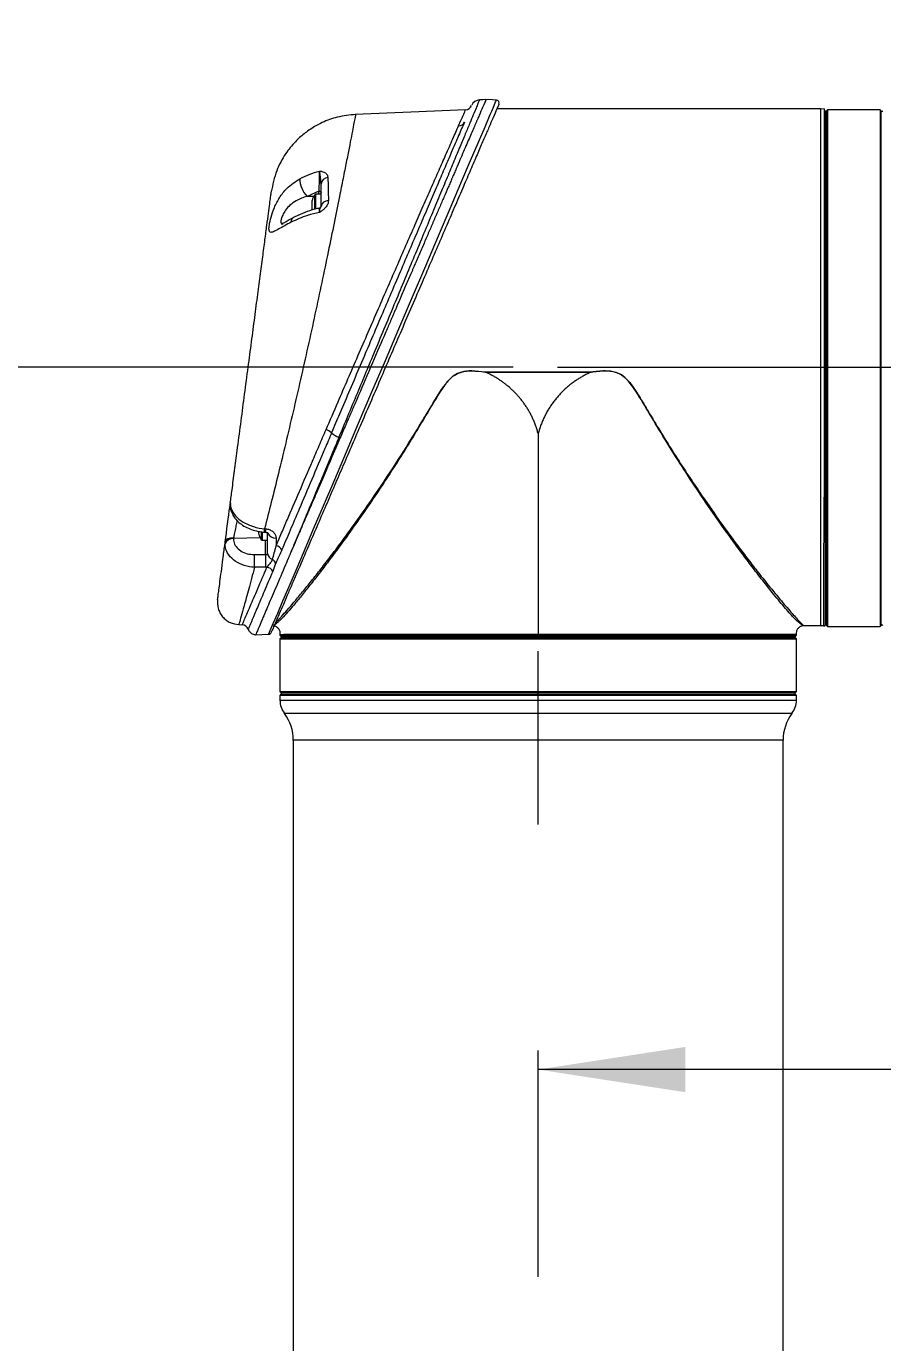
# Model space of a CAD drawing. Header units: millimetres. Extents: x 24 to 205, y 5 to 275.
# Drawn here: x 98.74 to 117.97, y 157.96 to 187.52 of the extents above; entities that cross this region are included whole.
import ezdxf

# ---------------------------------------------------------------- set-up
doc = ezdxf.new("R2010")
doc.units = ezdxf.units.MM
doc.linetypes.add('CENTERX2', pattern=[20.32, 12.7, -2.54, 2.54, -2.54])
doc.styles.add('SLDTEXTSTYLE0', font='TXT', dxfattribs={"width": 0.75})
doc.dimstyles.new('SLDDIMSTYLE1', dxfattribs={"dimtxt": 3.5, "dimasz": 3.302, "dimexe": 0, "dimexo": 0.0625, "dimgap": 0.875, "dimtad": 1, "dimdec": 0, "dimlfac": 10, "dimrnd": 1e-09, "dimzin": 12, "dimdsep": 46, "dimtxsty": 'SLDTEXTSTYLE0', "dimsah": 1, "dimcen": 0.09, "dimadec": 0, "dimazin": 3, "dimtfac": 1, "dimtofl": 0, "dimtmove": 0, "dimatfit": 3, "dimfxl": 1, "dimfrac": 2, "dimtolj": 1, "dimtzin": 12, "dimarcsym": 0})
doc.dimstyles.new('SLDDIMSTYLE3', dxfattribs={"dimtxt": 3.5, "dimasz": 3.302, "dimexe": 0, "dimexo": 0.0625, "dimgap": 0.875, "dimtad": 1, "dimdec": 0, "dimlfac": 10, "dimrnd": 1e-09, "dimzin": 12, "dimdsep": 46, "dimtxsty": 'SLDTEXTSTYLE0', "dimsah": 1, "dimcen": 0.09, "dimadec": 0, "dimazin": 3, "dimtfac": 1, "dimtdec": 0, "dimtofl": 0, "dimtmove": 0, "dimatfit": 3, "dimfxl": 1, "dimfrac": 2, "dimtolj": 1, "dimtzin": 12, "dimarcsym": 0})

# ---------------------------------------------------------------- blocks, each defined once
blk = doc.blocks.new('_D_3')
at = {"color": 7, "linetype": 'Continuous', "lineweight": 0}
for p, q in [((96.663, 248.981), (63.763, 248.981)), ((64.763, 248.981), (64.763, 118.603)), ((109.707, 118.603), (63.763, 118.603))]:
    blk.add_line(p, q, dxfattribs=at)
for points in [[(64.763, 248.981), (64.255, 245.679), (65.271, 245.679)], [(64.763, 118.603), (65.271, 121.905), (64.255, 121.905)]]:
    blk.add_solid(points, dxfattribs=at)
at = {"color": 7, "linetype": 'Continuous', "lineweight": 0, "insert": (60.251, 175.461), "char_height": 3.5, "attachment_point": 1, "rotation": 90, "style": 'SLDTEXTSTYLE0'}
blk.add_mtext('1304', dxfattribs=at)
blk = doc.blocks.new('_D_5')
at = {"color": 7, "linetype": 'Continuous', "lineweight": 0}
for p, q in [((109.709, 236.996), (84.939, 236.996)), ((85.939, 236.996), (85.939, 179.863)), ((109.669, 179.863), (84.939, 179.863))]:
    blk.add_line(p, q, dxfattribs=at)
for points in [[(85.939, 236.996), (85.431, 233.694), (86.447, 233.694)], [(85.939, 179.863), (86.447, 183.165), (85.431, 183.165)]]:
    blk.add_solid(points, dxfattribs=at)
at = {"color": 7, "linetype": 'Continuous', "lineweight": 0, "insert": (81.427, 207.192), "char_height": 3.5, "attachment_point": 1, "rotation": 90, "style": 'SLDTEXTSTYLE0'}
blk.add_mtext('571', dxfattribs=at)
blk = doc.blocks.new('_D_6')
at = {"color": 7, "linetype": 'Continuous', "lineweight": 0}
for p, q in [((109.669, 179.863), (84.939, 179.863)), ((85.939, 179.863), (85.939, 118.603)), ((109.707, 118.603), (84.939, 118.603))]:
    blk.add_line(p, q, dxfattribs=at)
for points in [[(85.939, 179.863), (85.431, 176.561), (86.447, 176.561)], [(85.939, 118.603), (86.447, 121.905), (85.431, 121.905)]]:
    blk.add_solid(points, dxfattribs=at)
at = {"color": 7, "linetype": 'Continuous', "lineweight": 0, "insert": (81.427, 145.195), "char_height": 3.5, "attachment_point": 1, "rotation": 90, "style": 'SLDTEXTSTYLE0'}
blk.add_mtext('613', dxfattribs=at)
blk = doc.blocks.new('_D_8')
at = {"color": 7, "linetype": 'Continuous', "lineweight": 0}
for p, q in [((123.953, 186.971), (123.953, 163.092)), ((123.953, 164.092), (110.233, 164.092)), ((123.953, 164.092), (137.081, 164.092))]:
    blk.add_line(p, q, dxfattribs=at)
for points in [[(110.233, 164.092), (113.535, 163.584), (113.535, 164.6)], [(123.953, 164.092), (120.651, 164.6), (120.651, 163.584)]]:
    blk.add_solid(points, dxfattribs=at)
at = {"color": 7, "linetype": 'Continuous', "lineweight": 0, "insert": (129.322, 168.604), "char_height": 3.5, "attachment_point": 1, "style": 'SLDTEXTSTYLE0'}
blk.add_mtext('137', dxfattribs=at)

msp = doc.modelspace()

# ---------------------------------------------------------------- linework, layer by layer
at = {"color": 7, "linetype": 'Continuous', "lineweight": 15}
for p, q in [((116.573, 185.6629), (109.3037, 185.6629)), ((116.653, 185.6629), (116.573, 185.6622)), ((116.573, 185.6629), (116.573, 174.0629)), ((116.653, 185.6629), (116.653, 176.992)), ((117.9146, 185.6413), (116.7314, 185.6413)), ((116.6818, 185.6136), (116.6753, 185.6213)), ((116.6753, 185.6213), (116.6753, 174.0613)), ((116.7171, 185.627), (116.7171, 174.0556)), ((116.7171, 174.0561), (116.7171, 185.6265)), ((117.9289, 174.0556), (117.9289, 185.627)), ((117.9289, 185.6265), (117.9289, 174.0561)), ((117.9707, 185.6213), (117.9643, 185.6136)), ((105.3086, 183.8151), (105.0413, 183.701)), ((105.156, 183.5754), (105.156, 183.6091)), ((105.156, 183.4434), (105.156, 183.5754)), ((105.356, 183.7491), (105.2369, 183.7491)), ((105.156, 183.3911), (105.156, 183.4434)), ((111.4216, 179.7542), (109.0445, 179.7542)), ((109.0446, 179.7561), (111.4214, 179.7561)), ((103.956, 176.1246), (103.956, 176.1773)), ((104.0882, 176.2367), (104.1104, 176.2351)), ((103.3916, 176.0357), (103.3891, 176.0141)), ((103.956, 176.1166), (103.956, 176.1246)), ((104.0369, 175.9766), (104.156, 175.9766)), ((104.0829, 176.1605), (104.1052, 176.1589)), ((104.156, 175.6825), (104.156, 176.1589)), ((104.3473, 176.0286), (104.3473, 175.8556)), ((104.1104, 175.3729), (103.8632, 175.3726)), ((104.1406, 175.3742), (104.1104, 175.3729)), ((103.5069, 174.083), (103.5876, 174.0795)), ((104.433, 173.8679), (104.433, 173.8429)), ((104.433, 173.8429), (116.033, 173.8429)), ((104.453, 173.8205), (104.4607, 173.8141)), ((104.453, 173.8205), (110.233, 173.8205)), ((110.233, 173.8205), (116.013, 173.8205)), ((116.0054, 173.8141), (116.013, 173.8205)), ((116.033, 173.8429), (116.033, 173.8679)), ((116.1956, 174.0629), (116.573, 174.0629)), ((116.573, 174.0636), (116.6398, 174.063)), ((116.6753, 174.0613), (116.6818, 174.069)), ((116.7314, 174.0413), (117.9146, 174.0413)), ((117.9643, 174.069), (117.9707, 174.0613)), ((104.433, 173.7645), (104.433, 172.5812)), ((116.0187, 173.7788), (104.4473, 173.7788)), ((104.4478, 173.7788), (116.0182, 173.7788)), ((116.033, 172.5812), (116.033, 173.7645)), ((104.433, 172.5029), (104.433, 172.3886)), ((104.433, 172.5029), (116.033, 172.5029)), ((104.4473, 172.5669), (116.0187, 172.5669)), ((116.0182, 172.5669), (104.4478, 172.5669)), ((104.4607, 172.5316), (104.453, 172.5252)), ((104.453, 172.5252), (110.233, 172.5252)), ((110.233, 172.5252), (116.013, 172.5252)), ((116.013, 172.5252), (116.0054, 172.5316)), ((116.033, 172.3886), (116.033, 172.5029)), ((104.733, 171.4886), (104.733, 130.957)), ((115.733, 130.957), (115.733, 171.4886))]:
    msp.add_line(p, q, dxfattribs=at)
at = {"color": 8, "linetype": 'Continuous', "lineweight": 15}
for p, q in [((116.7314, 185.6413), (116.7314, 174.0413)), ((117.9146, 185.6413), (117.9146, 174.0413)), ((116.6818, 185.6136), (116.6818, 174.069)), ((105.1904, 183.6959), (105.0413, 183.701)), ((105.2132, 183.7315), (105.2132, 183.7361)), ((105.2132, 183.4081), (105.2132, 183.7315)), ((105.2369, 183.7443), (105.2369, 183.7491)), ((105.2369, 183.4153), (105.2369, 183.7443)), ((105.3086, 183.7491), (105.3086, 183.8151)), ((103.9882, 176.0343), (103.3891, 176.0141)), ((104.0132, 176.1685), (104.0132, 175.9897)), ((104.0369, 176.1647), (104.0369, 175.9766)), ((104.1086, 175.655), (104.1086, 175.9766)), ((104.4607, 173.8141), (110.233, 173.8141)), ((110.233, 173.8141), (116.0054, 173.8141)), ((116.181, 174.0619), (116.176, 174.0637)), ((104.433, 173.7645), (110.233, 173.7645)), ((110.233, 173.7788), (104.4475, 173.7788)), ((110.233, 173.7788), (116.0185, 173.7788)), ((110.233, 173.7645), (116.033, 173.7645)), ((104.433, 172.5812), (110.233, 172.5812)), ((104.433, 172.3886), (110.233, 172.3886)), ((110.233, 172.5669), (104.4475, 172.5669)), ((104.4607, 172.5316), (110.233, 172.5316)), ((110.233, 172.5812), (116.033, 172.5812)), ((110.233, 172.5669), (116.0185, 172.5669)), ((110.233, 172.5316), (116.0054, 172.5316)), ((110.233, 172.3886), (116.033, 172.3886)), ((110.233, 172.0886), (104.533, 172.0886)), ((115.933, 172.0886), (110.233, 172.0886)), ((115.733, 171.4886), (104.733, 171.4886))]:
    msp.add_line(p, q, dxfattribs=at)
at = {"color": 7, "linetype": 'CENTERX2', "lineweight": 0, "ltscale": 2}
for p, q in [((110.6688, 179.8629), (118.573, 179.8629)), ((110.233, 128.957), (110.233, 173.4886))]:
    msp.add_line(p, q, dxfattribs=at)
at = {"color": 8, "linetype": 'Continuous', "lineweight": 15, "flags": 128}
for points in [[(104.1848, 173.8799), (104.1819, 173.8731), (104.2147, 173.95), (104.2823, 174.1086), (104.3828, 174.3441), (104.4981, 174.6143), (104.6361, 174.938), (104.7942, 175.3086), (104.982, 175.7489), (105.1882, 176.2326), (105.4093, 176.7509), (105.6622, 177.344), (105.9275, 177.9661), (106.2006, 178.6067), (106.4995, 179.3076), (106.802, 180.0171), (107.1029, 180.7228), (107.4094, 181.4417), (107.7082, 182.1426), (107.9932, 182.8112), (108.2555, 183.4264), (108.4981, 183.9957), (108.7152, 184.505), (108.8908, 184.9169), (109.0387, 185.264), (109.1549, 185.5366), (109.1886, 185.6157), (109.2426, 185.7423), (109.2775, 185.8243), (109.2938, 185.8626), (109.2938, 185.8626), (109.2938, 185.8626)], [(103.3381, 176.6342), (103.3337, 176.6567), (103.3351, 176.6882)]]:
    msp.add_lwpolyline(points, dxfattribs=at)
at = {"color": 7, "linetype": 'Continuous', "lineweight": 15, "flags": 128}
for points in [[(108.6105, 185.6472), (107.3693, 185.593), (106.119, 185.5384)], [(109.0591, 185.8729), (108.9863, 185.8697), (108.9134, 185.8665)], [(109.2938, 185.8626), (109.2104, 185.8663), (109.0591, 185.8729)], [(105.3086, 183.8151), (105.318, 183.8142), (105.3269, 183.8122), (105.3351, 183.8091), (105.3423, 183.8051), (105.3481, 183.8003), (105.3524, 183.7949), (105.3551, 183.7891), (105.356, 183.783)], [(103.2038, 175.9448), (103.2158, 176.0364), (103.229, 176.1362), (103.2427, 176.2408), (103.2567, 176.3468), (103.2703, 176.4504), (103.2832, 176.5482), (103.2949, 176.6368), (103.3049, 176.7133), (103.313, 176.7749), (103.3189, 176.8197), (103.3191, 176.8209)], [(103.878, 173.8529), (104.0294, 173.8595), (104.1807, 173.8661)]]:
    msp.add_lwpolyline(points, dxfattribs=at)
at = {"color": 7, "linetype": 'Continuous', "lineweight": 15}
for centre, radius, start, end in [((108.5981, 185.7968), 0.15, 271.73665, 336.68229), ((108.9231, 185.6667), 0.2, 92.47991, 156.69692), ((109.291, 185.7977), 0.065, 336.68227, 87.55126), ((116.7314, 185.627), 0.0143, 90, 180), ((117.9146, 185.627), 0.0143, 0, 90), ((108.4491, 185.4234), 0.139, 268.09689, 335.5652), ((116.658, 185.6113), 0.02, 30, 104.47751), ((116.6971, 185.6265), 0.02, 220, 0), ((117.9489, 185.6265), 0.02, 180, 320), ((105.4404, 184.0955), 0.5612, 179.79629, 224.6712), ((105.5248, 183.9577), 0.1697, 95.33547, 174.11977), ((105.636, 183.4691), 0.5, 147.73077, 163.7398), ((105.2369, 183.7211), 0.028, 90, 147.73077), ((105.518, 183.4408), 0.1647, 88.881, 169.53718), ((105.306, 183.4859), 0.05, 282.31586, 324.49836), ((105.3357, 178.0938), 0.3935, 49.27803, 70.15825), ((105.926, 178.7558), 0.4936, 227.48262, 249.93431), ((103.6984, 176.7656), 0.3833, 171.59265, 200.20844), ((103.3682, 175.8359), 0.1794, 83.31953, 159.27847), ((104.436, 176.2566), 0.5, 196.2602, 212.26923), ((104.0369, 176.0046), 0.028, 212.26923, 270), ((106.5013, 175.5287), 2.396, 176.97914, 183.72904), ((104.3053, 175.6953), 0.1498, 184.8912, 253.68265), ((104.3062, 175.6668), 0.1933, 29.07029, 77.7196), ((104.109, 175.1973), 0.1797, 26.44605, 79.86152), ((104.1758, 175.4139), 0.163, 14.98441, 57.58559), ((103.5793, 173.9297), 0.15, 21.24795, 86.81046), ((104.176, 173.9309), 0.065, 279.64804, 336.68234), ((104.463, 173.8379), 0.02, 165.52249, 240), ((104.4478, 173.7988), 0.02, 270, 50), ((116.0182, 173.7988), 0.02, 130, 270), ((116.003, 173.8379), 0.02, 300, 14.47751), ((116.658, 174.0713), 0.02, 180, 330), ((116.6971, 174.0561), 0.02, 0, 140), ((116.7314, 174.0556), 0.0143, 180, 270), ((117.9146, 174.0556), 0.0143, 270, 0), ((117.9489, 174.0561), 0.02, 40, 180), ((104.4473, 173.7645), 0.0143, 90, 180), ((116.0187, 173.7645), 0.0143, 0, 90), ((104.4473, 172.5812), 0.0143, 180, 270), ((104.933, 172.3886), 0.5, 180, 216.8699), ((104.463, 172.5079), 0.02, 120, 194.47751), ((104.4478, 172.5469), 0.02, 310, 90), ((115.533, 172.3886), 0.5, 323.1301, 0), ((116.0182, 172.5469), 0.02, 90, 230), ((116.003, 172.5079), 0.02, 345.52249, 60), ((116.0187, 172.5812), 0.0143, 270, 0), ((103.733, 171.4886), 1, 0, 36.8699), ((116.733, 171.4886), 1, 143.1301, 180)]:
    msp.add_arc(centre, radius, start, end, dxfattribs=at)
at = {"color": 8, "linetype": 'Continuous', "lineweight": 15}
for centre, radius, start, end in [((104.7876, 183.1342), 0.1039, 125.10333, 187.41209), ((115.6279, 175.4242), 11.546, 175.97278, 176.35161), ((104.3277, 176.2122), 0.1846, 203.61526, 276.08529)]:
    msp.add_arc(centre, radius, start, end, dxfattribs=at)
at = {"color": 7, "linetype": 'Continuous', "lineweight": 15}
for points, knots in [([(109.3507, 185.7719), (109.3507, 185.7719), (109.3507, 185.772), (109.342, 185.7518), (109.3006, 185.6558), (109.2495, 185.5371), (109.1899, 185.3988), (109.1321, 185.2648), (109.0309, 185.03), (108.9112, 184.7524), (108.7731, 184.4319), (108.617, 184.0698), (108.4433, 183.6668), (108.2542, 183.2281), (108.0529, 182.761), (107.8423, 182.2724), (107.6231, 181.7639), (107.395, 181.2348), (107.1654, 180.7021), (106.9375, 180.1734), (106.712, 179.6501), (106.4844, 179.1221), (106.2642, 178.6113), (106.0538, 178.1231), (105.8532, 177.6577), (105.6562, 177.2007), (105.4566, 176.7376), (105.2577, 176.2763), (105.0497, 175.7937), (104.8742, 175.3864), (104.7293, 175.0504), (104.6201, 174.797), (104.5223, 174.5701), (104.4343, 174.366), (104.359, 174.1913), (104.2983, 174.0505), (104.2582, 173.9573), (104.2349, 173.9034), (104.2399, 173.9149), (104.2416, 173.9189)], [0, 0, 0, 0, 0.00012748, 0.03052488, 0.06128641, 0.09875284, 0.10117907, 0.128212, 0.15572365, 0.183474, 0.21170919, 0.24082573, 0.2701901, 0.30031331, 0.33068714, 0.36051911, 0.3905759, 0.42132525, 0.45230728, 0.48122252, 0.51032607, 0.5400199, 0.56991835, 0.59693338, 0.6241066, 0.65178654, 0.67964587, 0.71103853, 0.74271563, 0.78121688, 0.804926, 0.82885415, 0.85278136, 0.87694432, 0.90362871, 0.93031212, 0.95747767, 0.98515347, 1, 1, 1, 1]), ([(109.0591, 185.8729), (109.0591, 185.8729), (109.0426, 185.8351), (108.9933, 185.7208), (108.9728, 185.673), (108.9358, 185.5871), (108.9225, 185.5561), (108.9009, 185.506), (108.8935, 185.4887), (108.8819, 185.4619), (108.878, 185.4528), (108.87, 185.4343), (108.8659, 185.4246), (108.8579, 185.4061), (108.8541, 185.3972), (108.8461, 185.3787), (108.842, 185.3693), (108.8296, 185.3406), (108.8211, 185.3209), (108.7949, 185.2602), (108.7764, 185.2174), (108.7181, 185.0822), (108.6752, 184.9829), (108.5816, 184.7658), (108.5309, 184.6479), (108.4489, 184.4574), (108.4205, 184.3916), (108.3766, 184.2895), (108.3617, 184.2549), (108.3389, 184.2022), (108.3313, 184.1845), (108.3198, 184.1577), (108.3159, 184.1487), (108.3081, 184.1307), (108.3041, 184.1213), (108.2966, 184.1039), (108.2931, 184.0958), (108.2859, 184.079), (108.2822, 184.0706), (108.2712, 184.0451), (108.2639, 184.028), (108.2415, 183.9762), (108.2264, 183.9411), (108.1803, 183.8342), (108.1486, 183.7606), (108.0832, 183.6088), (108.0495, 183.5306), (107.9974, 183.4099), (107.9798, 183.3691), (107.9531, 183.307), (107.9441, 183.2862), (107.9306, 183.2547), (107.926, 183.2442), (107.9169, 183.2231), (107.9121, 183.2119), (107.9034, 183.1917), (107.8995, 183.1826), (107.8911, 183.1633), (107.887, 183.1536), (107.8744, 183.1243), (107.8659, 183.1047), (107.8403, 183.0453), (107.8229, 183.0051), (107.7701, 182.8826), (107.7339, 182.7985), (107.6592, 182.6253), (107.6209, 182.5362), (107.5617, 182.399), (107.5417, 182.3526), (107.5113, 182.2821), (107.5011, 182.2584), (107.4857, 182.2227), (107.4806, 182.2108), (107.4729, 182.1928), (107.4703, 182.1868), (107.4651, 182.1748), (107.4623, 182.1683), (107.4575, 182.1572), (107.4555, 182.1526), (107.4511, 182.1425), (107.4489, 182.1374), (107.4423, 182.122), (107.4379, 182.1117), (107.4245, 182.0807), (107.4155, 182.0599), (107.3883, 181.9967), (107.3698, 181.9538), (107.3132, 181.8226), (107.2741, 181.7319), (107.1931, 181.544), (107.1512, 181.4468), (107.0863, 181.2961), (107.0643, 181.2451), (107.0308, 181.1673), (107.0196, 181.1412), (107.0026, 181.1017), (106.9969, 181.0885), (106.9883, 181.0686), (106.9854, 181.062), (106.9811, 181.052), (106.9797, 181.0487), (106.9768, 181.042), (106.9751, 181.038), (106.9728, 181.0327), (106.9722, 181.0313), (106.9705, 181.0273), (106.9696, 181.0252), (106.9669, 181.0191), (106.9652, 181.015), (106.9598, 181.0025), (106.9561, 180.9941), (106.9451, 180.9684), (106.9375, 180.9508), (106.914, 180.8963), (106.8974, 180.8579), (106.845, 180.7365), (106.8065, 180.6472), (106.6801, 180.3541), (106.5815, 180.1249), (106.3556, 179.6008), (106.257, 179.3716), (106.1307, 179.0786), (106.0921, 178.9893), (106.0397, 178.8678), (106.0232, 178.8294), (105.9997, 178.775), (105.992, 178.7573), (105.981, 178.7316), (105.9773, 178.7232), (105.972, 178.7107), (105.9702, 178.7066), (105.9675, 178.7005), (105.9667, 178.6985), (105.9649, 178.6944), (105.9643, 178.693), (105.962, 178.6877), (105.9603, 178.6837), (105.9574, 178.677), (105.956, 178.6737), (105.9517, 178.6637), (105.9488, 178.6571), (105.9403, 178.6372), (105.9346, 178.624), (105.9175, 178.5845), (105.9063, 178.5584), (105.8728, 178.4806), (105.8508, 178.4296), (105.7859, 178.279), (105.744, 178.1818), (105.663, 177.9939), (105.6239, 177.9032), (105.5673, 177.7719), (105.5488, 177.729), (105.5216, 177.6658), (105.5126, 177.645), (105.4992, 177.614), (105.4948, 177.6037), (105.4882, 177.5884), (105.486, 177.5833), (105.4816, 177.5731), (105.4796, 177.5685), (105.4748, 177.5574), (105.472, 177.5509), (105.4668, 177.5389), (105.4643, 177.5329), (105.4565, 177.5149), (105.4514, 177.503), (105.436, 177.4673), (105.4258, 177.4436), (105.3954, 177.3731), (105.3754, 177.3268), (105.3163, 177.1895), (105.2779, 177.1004), (105.2032, 176.9273), (105.167, 176.8431), (105.1142, 176.7207), (105.0968, 176.6804), (105.0712, 176.621), (105.0628, 176.6014), (105.0502, 176.5722), (105.046, 176.5625), (105.0376, 176.5431), (105.0337, 176.534), (105.025, 176.5138), (105.0202, 176.5027), (105.0111, 176.4815), (105.0066, 176.471), (104.993, 176.4396), (104.984, 176.4187), (104.9573, 176.3567), (104.9397, 176.3159), (104.8877, 176.1951), (104.854, 176.117), (104.7885, 175.9652), (104.7568, 175.8916), (104.7107, 175.7846), (104.6956, 175.7495), (104.6775, 175.7076), (104.6743, 175.7002), (104.6712, 175.6929)], [0.5, 0.5, 0.5, 0.5, 0.53125, 0.53125, 0.546875, 0.546875, 0.5546875, 0.5546875, 0.55859375, 0.55859375, 0.56054688, 0.56054688, 0.5625, 0.5625, 0.56445312, 0.56445312, 0.56640625, 0.56640625, 0.5703125, 0.5703125, 0.578125, 0.578125, 0.59375, 0.59375, 0.609375, 0.609375, 0.6171875, 0.6171875, 0.62109375, 0.62109375, 0.62304688, 0.62304688, 0.62402344, 0.62402344, 0.625, 0.625, 0.62597656, 0.62597656, 0.62695312, 0.62695312, 0.62890625, 0.62890625, 0.6328125, 0.6328125, 0.640625, 0.640625, 0.6484375, 0.6484375, 0.65234375, 0.65234375, 0.65429688, 0.65429688, 0.65527344, 0.65527344, 0.65625, 0.65625, 0.65722656, 0.65722656, 0.65820312, 0.65820312, 0.66015625, 0.66015625, 0.6640625, 0.6640625, 0.671875, 0.671875, 0.6796875, 0.6796875, 0.68359375, 0.68359375, 0.68554688, 0.68554688, 0.68652344, 0.68652344, 0.68701172, 0.68701172, 0.6875, 0.6875, 0.68798828, 0.68798828, 0.68847656, 0.68847656, 0.68945312, 0.68945312, 0.69140625, 0.69140625, 0.6953125, 0.6953125, 0.703125, 0.703125, 0.7109375, 0.7109375, 0.71484375, 0.71484375, 0.71679688, 0.71679688, 0.71777344, 0.71777344, 0.71826172, 0.71826172, 0.71850586, 0.71850586, 0.71875, 0.71875, 0.71899414, 0.71899414, 0.71923828, 0.71923828, 0.71972656, 0.71972656, 0.72070312, 0.72070312, 0.72265625, 0.72265625, 0.7265625, 0.7265625, 0.734375, 0.734375, 0.75, 0.75, 0.765625, 0.765625, 0.7734375, 0.7734375, 0.77734375, 0.77734375, 0.77929688, 0.77929688, 0.78027344, 0.78027344, 0.78076172, 0.78076172, 0.78100586, 0.78100586, 0.78125, 0.78125, 0.78149414, 0.78149414, 0.78173828, 0.78173828, 0.78222656, 0.78222656, 0.78320312, 0.78320312, 0.78515625, 0.78515625, 0.7890625, 0.7890625, 0.796875, 0.796875, 0.8046875, 0.8046875, 0.80859375, 0.80859375, 0.81054688, 0.81054688, 0.81152344, 0.81152344, 0.81201172, 0.81201172, 0.8125, 0.8125, 0.81298828, 0.81298828, 0.81347656, 0.81347656, 0.81445312, 0.81445312, 0.81640625, 0.81640625, 0.8203125, 0.8203125, 0.828125, 0.828125, 0.8359375, 0.8359375, 0.83984375, 0.83984375, 0.84179688, 0.84179688, 0.84277344, 0.84277344, 0.84375, 0.84375, 0.84472656, 0.84472656, 0.84570312, 0.84570312, 0.84765625, 0.84765625, 0.8515625, 0.8515625, 0.859375, 0.859375, 0.8671875, 0.8671875, 0.87109375, 0.87109375, 0.87192975, 0.87192975, 0.87192975, 0.87192975]), ([(108.9144, 185.8665), (108.9144, 185.8665), (108.9145, 185.8668), (108.9143, 185.8663), (108.9141, 185.8658)], [0, 0, 0, 0, 0.0556106, 1, 1, 1, 1]), ([(106.1338, 185.5391), (105.9941, 185.5246), (105.736, 185.4977), (105.4303, 185.3846), (105.2215, 185.2763), (105.0862, 185.1899), (104.939, 185.0803), (104.7545, 184.9127), (104.5362, 184.6406), (104.3324, 184.264), (104.2709, 183.9625), (104.2382, 183.802)], [0, 0, 0, 0, 0.150615, 0.2780796, 0.3475627, 0.403518, 0.4506263, 0.5449117, 0.6707068, 0.8246641, 1, 1, 1, 1]), ([(108.5757, 185.3658), (108.5351, 185.2717), (108.4532, 185.0817), (108.3009, 184.7279), (108.1428, 184.3604), (107.984, 183.9911), (107.8095, 183.5847), (107.621, 183.1453), (107.4225, 182.6824), (107.2131, 182.1933), (107.0634, 181.8435), (106.982, 181.653), (106.976, 181.639)], [0, 0, 0, 0, 0.1334038, 0.2691445, 0.3696026, 0.4700639, 0.5740684, 0.6780831, 0.7814838, 0.8848875, 0.9915457, 1, 1, 1, 1]), ([(105.4693, 178.4639), (105.5582, 178.67), (105.7201, 179.0455), (105.9603, 179.6009), (106.1872, 180.125), (106.4165, 180.6535), (106.6432, 181.1749), (106.8645, 181.6832), (107.0802, 182.1777), (107.2914, 182.661), (107.491, 183.1171), (107.6768, 183.5409), (107.8488, 183.9325), (108.0095, 184.2979), (108.169, 184.6603), (108.3221, 185.0074), (108.4034, 185.1915), (108.4444, 185.2844)], [0, 0, 0, 0, 0.0764549, 0.1393209, 0.2026199, 0.2672821, 0.3324109, 0.3952542, 0.4585424, 0.5232836, 0.5885434, 0.6493796, 0.7106813, 0.7735403, 0.8369713, 0.9178035, 1, 1, 1, 1]), ([(104.8793, 184.0975), (104.9484, 184.1319), (105.088, 184.2013), (105.2446, 184.2461), (105.3236, 184.2687)], [0, 0, 0, 0, 0.49519923, 1, 1, 1, 1]), ([(105.3086, 183.8151), (105.311, 183.8477), (105.3156, 183.9127), (105.3205, 184.0292), (105.3233, 184.1377), (105.3242, 184.2194), (105.3238, 184.2545), (105.3236, 184.2687)], [0, 0, 0, 0, 0.23235803, 0.46278845, 0.67371591, 0.86731558, 1, 1, 1, 1]), ([(105.3236, 184.2687), (105.3239, 184.2687), (105.3329, 184.2679), (105.3503, 184.2658), (105.3827, 184.2594), (105.4321, 184.2432), (105.4846, 184.2057), (105.5071, 184.1592), (105.5087, 184.1317), (105.5091, 184.1267)], [0, 0, 0, 0, 0.0026996, 0.0896369, 0.1758255, 0.3434331, 0.6519813, 0.9370569, 1, 1, 1, 1]), ([(105.356, 183.9751), (105.3547, 184.0011), (105.3519, 184.0597), (105.3411, 184.1387), (105.3336, 184.1994), (105.3281, 184.2398), (105.3252, 184.2593), (105.3237, 184.2685), (105.3236, 184.2687)], [0, 0, 0, 0, 0.22907126, 0.51584401, 0.72579772, 0.8534715, 0.99675959, 1, 1, 1, 1]), ([(104.6845, 183.1208), (104.6352, 183.0941), (104.5353, 183.04), (104.3971, 182.9601), (104.2804, 182.8975), (104.2083, 182.8841), (104.1823, 182.9373), (104.1905, 183.0563), (104.2294, 183.2366), (104.3034, 183.4552), (104.4208, 183.6814), (104.6047, 183.9197), (104.7771, 184.0313), (104.8793, 184.0975)], [0, 0, 0, 0, 0.0732118, 0.1485048, 0.2413432, 0.3301658, 0.4075763, 0.4838898, 0.5649451, 0.6526748, 0.7469341, 0.8500711, 1, 1, 1, 1]), ([(105.5091, 184.1267), (105.511, 184.0416), (105.5147, 183.8778), (105.5191, 183.6939), (105.5212, 183.6055)], [0, 0, 0, 0, 0.5190695, 1, 1, 1, 1]), ([(103.3175, 176.8091), (103.3306, 176.9082), (103.3615, 177.1432), (103.4135, 177.5381), (103.4783, 178.0298), (103.5507, 178.5803), (103.6303, 179.1848), (103.709, 179.7825), (103.7856, 180.3646), (103.8583, 180.9163), (103.9265, 181.4348), (103.9894, 181.9124), (104.0463, 182.3448), (104.0967, 182.7277), (104.1399, 183.0553), (104.1756, 183.327), (104.2035, 183.5388), (104.2235, 183.6905), (104.2359, 183.785), (104.2374, 183.7964), (104.2382, 183.802)], [0, 0, 0, 0, 0.0356431, 0.0844397, 0.1338459, 0.1964549, 0.2587273, 0.32172, 0.3819245, 0.442117, 0.5010896, 0.5585396, 0.6161002, 0.6726207, 0.7280399, 0.7829159, 0.8380586, 0.8920357, 0.9457643, 1, 1, 1, 1]), ([(105.5212, 183.6055), (105.5185, 183.5799), (105.5151, 183.5469), (105.4856, 183.4868), (105.4458, 183.4356), (105.3918, 183.3886), (105.3519, 183.359), (105.3305, 183.3444), (105.3194, 183.3371), (105.3191, 183.3369)], [0, 0, 0, 0, 0.2572918, 0.3316046, 0.6127176, 0.8015, 0.8989837, 0.9974048, 1, 1, 1, 1]), ([(105.3191, 183.3369), (105.2289, 183.3173), (105.0006, 183.2677), (104.8037, 183.1762), (104.6845, 183.1208)], [0, 0, 0, 0, 0.39498179, 1, 1, 1, 1]), ([(105.3171, 183.4352), (105.3006, 183.4321), (105.2061, 183.4144), (105.0423, 183.361), (104.8609, 183.2914), (104.7632, 183.2357), (104.7291, 183.2163)], [0, 0, 0, 0, 0.07690035, 0.44156931, 0.80553667, 1, 1, 1, 1]), ([(105.3474, 183.4564), (105.3487, 183.4587), (105.353, 183.4665), (105.3548, 183.4689), (105.356, 183.4707)], [0, 0, 0, 0, 0.2869773, 1, 1, 1, 1]), ([(104.7266, 183.2186), (104.7266, 183.2186), (104.6856, 183.1973), (104.6195, 183.1579), (104.5368, 183.1116), (104.4861, 183.0841), (104.461, 183.0729), (104.4619, 183.0732), (104.4621, 183.0733)], [0, 0, 0, 0, 0.0005073, 0.3190019, 0.583852, 0.7832758, 0.9400256, 1, 1, 1, 1]), ([(109.0462, 179.753), (108.945, 179.7657), (108.766, 179.7883), (108.5222, 179.7712), (108.3166, 179.6769), (108.211, 179.5609), (108.1284, 179.4536), (108.0012, 179.2717), (107.722, 178.7999), (107.2915, 178.081), (106.8337, 177.3685), (106.4467, 176.7927), (106.1315, 176.339), (105.8217, 175.9078), (105.5466, 175.537), (105.3078, 175.2244), (105.1029, 174.9631), (104.9124, 174.7259), (104.744, 174.5229), (104.6006, 174.3558), (104.5133, 174.2598), (104.4618, 174.2069), (104.4366, 174.182), (104.4099, 174.1569), (104.3831, 174.1331), (104.3579, 174.1123), (104.3362, 174.0957), (104.3222, 174.0856), (104.3117, 174.0783), (104.3043, 174.0732), (104.2975, 174.0689), (104.2943, 174.066), (104.2898, 174.0648), (104.2918, 174.0637), (104.29, 174.0637), (104.29, 174.0637)], [0, 0, 0, 0, 0.0291659, 0.0516392, 0.0688566, 0.0925247, 0.0955523, 0.1076617, 0.156102, 0.253066, 0.3517081, 0.4114444, 0.4715764, 0.5330196, 0.594952, 0.6420702, 0.6894556, 0.7377632, 0.7864325, 0.831359, 0.8766551, 0.886461, 0.8978988, 0.910828, 0.9248645, 0.9394335, 0.9535268, 0.9660759, 0.9703672, 0.9798903, 0.9873777, 0.9932286, 0.9978215, 0.9999994, 1, 1, 1, 1]), ([(109.0445, 179.7542), (109.0445, 179.7543), (109.0445, 179.7544), (109.0445, 179.7544), (109.0445, 179.755), (109.0446, 179.7555), (109.0446, 179.7561)], [0.000000029037, 0.000000029037, 0.000000029037, 0.000000029037, 0.000001900167, 0.000001900167, 0.000001900167, 0.000018438144, 0.000018438144, 0.000018438144, 0.000018438144]), ([(109.0445, 179.7542), (109.0445, 179.7542), (109.0445, 179.7541), (109.0446, 179.7539), (109.0451, 179.7535), (109.0457, 179.7532), (109.0462, 179.753)], [0, 0, 0, 0, 0.0519994, 0.1191554, 0.2916365, 1, 1, 1, 1]), ([(110.233, 178.372), (110.2291, 178.3865), (110.2214, 178.4155), (110.2086, 178.4585), (110.195, 178.5011), (110.1805, 178.543), (110.1652, 178.5845), (110.1491, 178.6253), (110.1323, 178.6656), (110.1147, 178.7054), (110.0963, 178.7445), (110.0772, 178.7831), (110.0574, 178.8211), (110.037, 178.8585), (110.0158, 178.8953), (109.994, 178.9315), (109.9716, 178.9672), (109.9485, 179.0022), (109.9249, 179.0365), (109.9006, 179.0703), (109.8758, 179.1035), (109.8505, 179.136), (109.8246, 179.1679), (109.7982, 179.1991), (109.7713, 179.2297), (109.7439, 179.2597), (109.716, 179.2891), (109.6877, 179.3178), (109.6589, 179.3458), (109.6297, 179.3732), (109.6001, 179.3999), (109.5701, 179.426), (109.5397, 179.4514), (109.5089, 179.4762), (109.4778, 179.5003), (109.4463, 179.5238), (109.4145, 179.5465), (109.3824, 179.5687), (109.35, 179.5901), (109.3172, 179.6109), (109.2842, 179.631), (109.2509, 179.6504), (109.2174, 179.6692), (109.1836, 179.6873), (109.1496, 179.7048), (109.1154, 179.7215), (109.0809, 179.7377), (109.0577, 179.7479), (109.0462, 179.753)], [0, 0, 0, 0, 0.0239618, 0.0477823, 0.0714664, 0.0950185, 0.1184428, 0.1417432, 0.1649237, 0.1879876, 0.2109383, 0.2337791, 0.2565128, 0.2791423, 0.3016702, 0.3240991, 0.3464313, 0.368669, 0.3908144, 0.4128694, 0.434836, 0.4567161, 0.4785113, 0.5002232, 0.5218536, 0.543404, 0.5648757, 0.5862703, 0.6075892, 0.6288337, 0.6500051, 0.6711048, 0.6921341, 0.7130942, 0.7339865, 0.7548122, 0.7755725, 0.7962688, 0.8169024, 0.8374744, 0.8579864, 0.8784395, 0.8988351, 0.9191747, 0.9394595, 0.959691, 0.9798707, 1, 1, 1, 1]), ([(111.4198, 179.753), (111.4065, 179.7471), (111.3799, 179.7353), (111.3403, 179.7166), (111.3011, 179.697), (111.2621, 179.6766), (111.2234, 179.6552), (111.1851, 179.633), (111.1471, 179.6099), (111.1095, 179.5859), (111.0723, 179.561), (111.0355, 179.5353), (110.9992, 179.5086), (110.9633, 179.4811), (110.9278, 179.4527), (110.8929, 179.4235), (110.8584, 179.3933), (110.8245, 179.3623), (110.7912, 179.3305), (110.7584, 179.2978), (110.7262, 179.2642), (110.6947, 179.2298), (110.6638, 179.1945), (110.6336, 179.1584), (110.604, 179.1214), (110.5752, 179.0837), (110.5471, 179.0451), (110.5198, 179.0056), (110.4933, 178.9654), (110.4675, 178.9244), (110.4427, 178.8825), (110.4187, 178.8399), (110.3956, 178.7965), (110.3734, 178.7523), (110.3522, 178.7073), (110.332, 178.6616), (110.3127, 178.6151), (110.2945, 178.5679), (110.2774, 178.52), (110.2614, 178.4713), (110.2464, 178.422), (110.2375, 178.3887), (110.233, 178.372)], [0, 0, 0, 0, 0.023153, 0.046373, 0.069662, 0.0930225, 0.1164564, 0.1399658, 0.1635529, 0.1872195, 0.2109678, 0.2347997, 0.2587172, 0.2827221, 0.3068164, 0.3310022, 0.3552812, 0.3796555, 0.4041271, 0.4286981, 0.4533706, 0.4781466, 0.5030286, 0.5280188, 0.5531196, 0.5783337, 0.6036638, 0.6291126, 0.6546833, 0.6803791, 0.7062034, 0.7321598, 0.7582523, 0.784485, 0.8108624, 0.8373893, 0.8640706, 0.890912, 0.9179192, 0.9450984, 0.9724563, 1, 1, 1, 1]), ([(116.176, 174.0637), (116.176, 174.0637), (116.176, 174.0637), (116.1655, 174.0706), (116.1404, 174.0871), (116.0522, 174.1557), (115.9069, 174.3061), (115.6684, 174.5852), (115.3987, 174.9171), (115.1356, 175.2534), (114.8994, 175.5641), (114.6179, 175.9439), (114.268, 176.4319), (113.8632, 177.0208), (113.4645, 177.6285), (113.0906, 178.2218), (112.7471, 178.7941), (112.4932, 179.2279), (112.2971, 179.5148), (112.1542, 179.6692), (111.9618, 179.768), (111.7106, 179.7897), (111.5248, 179.7662), (111.4198, 179.753)], [0, 0, 0, 0, 0.00000057, 0.00517866, 0.04274758, 0.08064962, 0.15598206, 0.23143586, 0.30850167, 0.36628626, 0.41387905, 0.46172556, 0.54063706, 0.62052951, 0.69223944, 0.76461756, 0.8295448, 0.88691743, 0.90916709, 0.92919276, 0.94640644, 0.96972724, 1, 1, 1, 1]), ([(111.4198, 179.753), (111.4201, 179.7531), (111.4204, 179.7532), (111.4209, 179.7535), (111.4212, 179.7537), (111.4214, 179.7539), (111.4215, 179.7541), (111.4216, 179.7542), (111.4216, 179.7542), (111.4216, 179.7542)], [0, 0, 0, 0, 0.3295684, 0.55495, 0.7080941, 0.8678211, 0.9307539, 0.9782955, 1, 1, 1, 1]), ([(111.4216, 179.7542), (111.4216, 179.7543), (111.4216, 179.7544), (111.4215, 179.7544), (111.4215, 179.755), (111.4215, 179.7555), (111.4214, 179.7561)], [0.000000029988, 0.000000029988, 0.000000029988, 0.000000029988, 0.000001900167, 0.000001900167, 0.000001900167, 0.000018438004, 0.000018438004, 0.000018438004, 0.000018438004]), ([(104.3473, 175.8556), (104.3872, 175.9487), (104.4284, 176.0445), (104.5126, 176.2406), (104.5556, 176.3406), (104.6869, 176.6462), (104.7776, 176.8573), (104.9653, 177.2936), (105.0623, 177.5189), (105.2125, 177.8677), (105.2633, 177.9857), (105.3656, 178.2233), (105.4173, 178.3431), (105.4693, 178.4639)], [0, 0, 0, 0, 0.125, 0.125, 0.25, 0.25, 0.5, 0.5, 0.75, 0.75, 0.875, 0.875, 1, 1, 1, 1]), ([(105.5925, 178.392), (105.542, 178.273), (105.3903, 177.9158), (105.1433, 177.3342), (104.8843, 176.7242), (104.66, 176.1962), (104.537, 175.9063), (104.4751, 175.7607)], [0, 0, 0, 0, 0.1231121, 0.3696722, 0.6199179, 0.8090639, 1, 1, 1, 1]), ([(105.7567, 178.2922), (105.7057, 178.1697), (105.5524, 177.8018), (105.303, 177.2038), (105.0497, 176.5975), (104.8386, 176.0928), (104.7271, 175.8266), (104.6712, 175.6929)], [0, 0, 0, 0, 0.1284632, 0.3859071, 0.6473072, 0.8229836, 1, 1, 1, 1]), ([(110.233, 178.372), (110.233, 177.6256), (110.233, 176.1226), (110.233, 174.6195), (110.233, 173.8629)], [0, 0, 0, 0, 0.4965724, 1, 1, 1, 1]), ([(103.3176, 176.8094), (103.3176, 176.8094), (103.3176, 176.8094), (103.3177, 176.7409), (103.3326, 176.6956), (103.3351, 176.6882)], [0, 0, 0, 0, 0.0000227, 0.836408, 1, 1, 1, 1]), ([(116.653, 176.992), (116.6529, 176.9848), (116.6521, 176.9314), (116.6495, 176.6949), (116.6472, 176.3426), (116.6451, 175.9336), (116.6438, 175.5893), (116.6427, 175.2713), (116.6419, 174.9873), (116.6412, 174.74), (116.6407, 174.5289), (116.6404, 174.3534), (116.6401, 174.218), (116.6399, 174.1247), (116.6398, 174.0707), (116.6398, 174.0676), (116.6398, 174.0661)], [0, 0, 0, 0, 0.00403, 0.0302391, 0.1352252, 0.2139072, 0.2931363, 0.3740879, 0.4556346, 0.5343173, 0.6135457, 0.6944975, 0.7760446, 0.8547248, 0.9339513, 1, 1, 1, 1]), ([(103.3351, 176.6882), (103.3622, 176.6327), (103.4165, 176.5218), (103.6004, 176.3784), (103.8311, 176.2835), (104.0038, 176.2367), (104.0878, 176.2367), (104.0878, 176.2367)], [0, 0, 0, 0, 0.2542752, 0.5084592, 0.7626023, 0.9999944, 1, 1, 1, 1]), ([(103.342, 176.6352), (103.3484, 176.613), (103.365, 176.5546), (103.4224, 176.4681), (103.5088, 176.3751), (103.6225, 176.2939), (103.7566, 176.2287), (103.9065, 176.183), (104.0181, 176.165), (104.0771, 176.1611), (104.0829, 176.1607)], [0, 0, 0, 0, 0.0804713, 0.2112786, 0.3587815, 0.5098917, 0.6661103, 0.8246706, 0.9828584, 1, 1, 1, 1]), ([(104.1104, 176.2351), (104.1246, 176.2335), (104.1669, 176.2287), (104.2334, 176.2035), (104.2965, 176.1559), (104.3391, 176.0948), (104.3445, 176.0507), (104.3473, 176.0286)], [0, 0, 0, 0, 0.1117067, 0.3310242, 0.5520383, 0.7752127, 1, 1, 1, 1]), ([(103.033, 174.6479), (103.033, 174.6479), (103.0316, 174.638), (103.0362, 174.672), (103.047, 174.7542), (103.066, 174.8983), (103.0916, 175.0928), (103.1238, 175.3375), (103.1609, 175.6195), (103.1898, 175.8386), (103.2038, 175.9448)], [0, 0, 0, 0, 0.0004128, 0.1454928, 0.2915553, 0.4355527, 0.5795357, 0.7220046, 0.8651341, 1, 1, 1, 1]), ([(103.2004, 175.8994), (103.2021, 175.9137), (103.2038, 175.9281), (103.2038, 175.9449), (103.2038, 175.9449)], [0, 0, 0, 0, 0.9998814, 1, 1, 1, 1]), ([(103.863, 175.3725), (103.863, 175.3725), (103.7841, 175.3725), (103.6263, 175.404), (103.4213, 175.4993), (103.2731, 175.6419), (103.2066, 175.7834), (103.2019, 175.8704), (103.2004, 175.8994)], [0, 0, 0, 0, 0.0000057, 0.2242558, 0.4494608, 0.6721762, 0.8908029, 1, 1, 1, 1]), ([(103.2038, 175.9448), (103.2056, 175.9586), (103.2117, 175.9718), (103.2319, 175.9954), (103.246, 176.0057), (103.2802, 176.0222), (103.3003, 176.0284), (103.3441, 176.0358), (103.3677, 176.037), (103.3916, 176.0357)], [0, 0, 0, 0, 0.25, 0.25, 0.5, 0.5, 0.75, 0.75, 1, 1, 1, 1]), ([(103.3891, 176.0141), (103.3901, 175.9934), (103.3933, 175.931), (103.4404, 175.8311), (103.546, 175.734), (103.6923, 175.6676), (103.8049, 175.6592), (103.8613, 175.6549)], [0, 0, 0, 0, 0.1083971, 0.3258428, 0.548261, 0.7741894, 1, 1, 1, 1]), ([(104.1054, 176.1587), (104.1064, 176.1587), (104.1139, 176.1586), (104.1278, 176.1555), (104.1445, 176.1495), (104.1563, 176.1423), (104.1611, 176.1374), (104.1606, 176.1381), (104.1605, 176.1383)], [0, 0, 0, 0, 0.0283542, 0.2109583, 0.4015115, 0.6056077, 0.8591428, 1, 1, 1, 1]), ([(103.863, 175.3725), (103.8616, 175.3893), (103.8605, 175.4101), (103.8588, 175.4566), (103.8583, 175.4822), (103.858, 175.5345), (103.8581, 175.5612), (103.8592, 175.6113), (103.8601, 175.6348), (103.8613, 175.6549)], [0, 0, 0, 0, 0.25, 0.25, 0.5, 0.5, 0.75, 0.75, 1, 1, 1, 1]), ([(103.8613, 175.655), (103.8613, 175.655), (103.9438, 175.655), (104.0262, 175.655), (104.1086, 175.655)], [0, 0, 0, 0, 0.0006024, 1, 1, 1, 1]), ([(104.6377, 175.6152), (104.6104, 175.5514), (104.5068, 175.309), (104.3464, 174.9252), (104.1675, 174.5152), (104.0285, 174.1929), (103.9502, 174.0007), (103.9068, 173.9014), (103.8863, 173.8576), (103.8862, 173.8574), (103.8861, 173.8574)], [0, 0, 0, 0, 0.0596886, 0.2268114, 0.3968922, 0.5640735, 0.7347375, 0.8326262, 0.9312049, 1, 1, 1, 1]), ([(104.1086, 175.655), (104.1142, 175.6546), (104.1253, 175.6538), (104.1398, 175.6574), (104.1505, 175.6647), (104.1554, 175.6739), (104.1559, 175.6803), (104.156, 175.6825)], [0, 0, 0, 0, 0.2248367, 0.448163, 0.6687268, 0.8881871, 1, 1, 1, 1]), ([(104.2632, 175.5515), (104.2775, 175.597), (104.2918, 175.6454), (104.3199, 175.7469), (104.3338, 175.8002), (104.3473, 175.8556)], [0, 0, 0, 0, 0.5, 0.5, 1, 1, 1, 1]), ([(104.4751, 175.7607), (104.4359, 175.6717), (104.3886, 175.5641), (104.3414, 175.472), (104.3333, 175.456)], [0, 0, 0, 0, 0.826977, 1, 1, 1, 1]), ([(104.6712, 175.6929), (104.6669, 175.6831), (104.6627, 175.6734), (104.6549, 175.6552), (104.6513, 175.6467), (104.6443, 175.6305), (104.6411, 175.6231), (104.6377, 175.6152)], [0.8719297516, 0.8719297516, 0.8719297516, 0.8719297516, 0.873046875, 0.873046875, 0.8740234375, 0.8740234375, 0.8749236915, 0.8749236915, 0.8749236915, 0.8749236915]), ([(104.1406, 175.3742), (104.159, 175.3963), (104.1958, 175.4407), (104.2487, 175.5006), (104.2592, 175.5375), (104.2632, 175.5515)], [0, 0, 0, 0, 0.3830869, 0.7658178, 1, 1, 1, 1]), ([(104.3333, 175.456), (104.3222, 175.4261), (104.3002, 175.3662), (104.28, 175.3069), (104.2699, 175.2773)], [0, 0, 0, 0, 0.5001404, 1, 1, 1, 1]), ([(103.033, 174.6478), (103.0317, 174.5813), (103.0297, 174.4788), (103.0823, 174.3495), (103.1425, 174.2585), (103.2217, 174.1833), (103.3399, 174.1091), (103.4412, 174.0933), (103.5069, 174.083)], [0, 0, 0, 0, 0.2382093, 0.3675574, 0.4999978, 0.6324372, 0.7617846, 1, 1, 1, 1]), ([(103.7212, 173.9844), (103.7234, 173.9769), (103.7319, 173.9481), (103.7671, 173.9052), (103.8218, 173.865), (103.8658, 173.8584), (103.8857, 173.8554)], [0, 0, 0, 0, 0.1048658, 0.405564, 0.7306207, 1, 1, 1, 1]), ([(104.2832, 174.062), (104.2945, 174.0597), (104.3171, 174.0552), (104.3581, 174.0353), (104.4011, 173.9972), (104.4319, 173.9334), (104.4326, 173.8867), (104.433, 173.8629)], [0, 0, 0, 0, 0.1264618, 0.2504245, 0.494601, 0.7409607, 1, 1, 1, 1]), ([(104.4427, 173.8629), (104.4406, 173.8629), (104.4341, 173.8629), (104.4857, 173.8629), (104.5201, 173.8629)], [0, 0, 0, 0, 0.3333333, 1, 1, 1, 1]), ([(104.5799, 173.8629), (104.5673, 173.8629), (104.5462, 173.8629), (104.5277, 173.8629), (104.5201, 173.8629)], [0.0276218173, 0.0276218173, 0.0276218173, 0.0276218173, 0.0322732843, 0.035901467, 0.035901467, 0.035901467, 0.035901467]), ([(106.054, 173.8629), (105.8164, 173.8629), (105.3618, 173.8629), (104.8667, 173.8629), (104.6522, 173.8629), (104.5799, 173.8629)], [0.035901467, 0.035901467, 0.035901467, 0.035901467, 0.064102285, 0.095352285, 0.121950818, 0.121950818, 0.121950818, 0.121950818]), ([(106.2093, 173.8629), (106.1832, 173.8629), (106.1309, 173.8629), (106.0797, 173.8629), (106.054, 173.8629)], [0.1219508182, 0.1219508182, 0.1219508182, 0.1219508182, 0.1249297195, 0.1279789014, 0.1279789014, 0.1279789014, 0.1279789014]), ([(107.9075, 173.8629), (107.5949, 173.8629), (106.992, 173.8629), (106.4566, 173.8629), (106.2093, 173.8629)], [0.127978901, 0.127978901, 0.127978901, 0.127978901, 0.156067475, 0.184338574, 0.184338574, 0.184338574, 0.184338574]), ([(108.12, 173.8629), (108.0843, 173.8629), (108.0132, 173.8629), (107.9426, 173.8629), (107.9075, 173.8629)], [0.1843385741, 0.1843385741, 0.1843385741, 0.1843385741, 0.1874902343, 0.1906516602, 0.1906516602, 0.1906516602, 0.1906516602]), ([(109.2152, 173.8629), (109.1772, 173.8629), (109.1014, 173.8629), (109.026, 173.8629), (108.9883, 173.8629)], [0.2155773875, 0.2155773875, 0.2155773875, 0.2155773875, 0.2187525356, 0.2219251481, 0.2219251481, 0.2219251481, 0.2219251481]), ([(114.2568, 173.8629), (114.0102, 173.8629), (113.7426, 173.8629), (113.1736, 173.8629), (112.8722, 173.8629), (112.5586, 173.8629)], [0, 0, 0, 0, 0.5, 0.5, 1, 1, 1, 1]), ([(115.618, 173.8629), (115.6103, 173.8629), (115.5932, 173.8629), (115.564, 173.8629), (115.5283, 173.8628), (115.4764, 173.8626), (115.4136, 173.8624), (115.3409, 173.8623), (115.2646, 173.8624), (115.1874, 173.8627), (115.1128, 173.8629), (115.053, 173.863), (115.0155, 173.8629), (114.9985, 173.8629)], [0, 0, 0, 0, 0.0470015, 0.1045389, 0.1726123, 0.2512215, 0.3902303, 0.5010877, 0.6108053, 0.7504144, 0.8483262, 0.9315214, 1, 1, 1, 1]), ([(116.0233, 173.8629), (116.0255, 173.8629), (116.0319, 173.8629), (115.9803, 173.8629), (115.9459, 173.8629)], [0, 0, 0, 0, 0.3333333, 1, 1, 1, 1]), ([(116.033, 173.861), (116.0333, 173.8851), (116.0338, 173.932), (116.0643, 173.9965), (116.1075, 174.035), (116.1488, 174.0551), (116.1714, 174.0597), (116.1829, 174.062)], [0, 0, 0, 0, 0.2592535, 0.5056198, 0.7496818, 0.873594, 1, 1, 1, 1]), ([(116.1807, 174.0631), (116.1815, 174.0633), (116.1863, 174.0647), (116.1914, 174.064), (116.1956, 174.0635)], [0, 0, 0, 0, 0.160602, 1, 1, 1, 1]), ([(116.181, 174.0618), (116.1812, 174.0618), (116.1813, 174.0617), (116.181, 174.0618), (116.181, 174.0619)], [0, 0, 0, 0, 0.90387257, 1, 1, 1, 1]), ([(116.1956, 174.0629), (116.1956, 174.0629), (116.1957, 174.0629), (116.1957, 174.0629), (116.1956, 174.0629)], [0, 0, 0, 0, 0.1714509, 1, 1, 1, 1])]:
    msp.add_open_spline(points, degree=3, knots=knots, dxfattribs=at)
at = {"color": 8, "linetype": 'Continuous', "lineweight": 15}
for points, knots in [([(108.9141, 185.8658), (108.9125, 185.862), (108.9094, 185.8545), (108.8821, 185.789), (108.8388, 185.6854), (108.7775, 185.5384), (108.6973, 185.3461), (108.5981, 185.1082), (108.4793, 184.8236), (108.3429, 184.4967), (108.1891, 184.1277), (108.0194, 183.7209), (107.8343, 183.277), (107.6356, 182.8005), (107.4275, 182.3014), (107.2132, 181.7871), (106.9933, 181.2597), (106.7665, 180.7156), (106.5479, 180.1912), (106.3408, 179.6941), (106.1459, 179.2261), (105.9503, 178.7567), (105.8213, 178.4473), (105.7567, 178.2922)], [0, 0, 0, 0, 0.0435111, 0.086722, 0.13028, 0.1749266, 0.2199462, 0.2670868, 0.3146373, 0.3634451, 0.4126714, 0.4628078, 0.513363, 0.5651934, 0.6174451, 0.6679709, 0.7188682, 0.7709063, 0.8233281, 0.8669145, 0.9107278, 0.9552446, 1, 1, 1, 1]), ([(108.4444, 185.2844), (108.4656, 185.3324), (108.5082, 185.4286), (108.5547, 185.534), (108.5871, 185.6073), (108.6036, 185.6447), (108.603, 185.6433), (108.6028, 185.6428)], [0, 0, 0, 0, 0.2149113, 0.4312787, 0.6522954, 0.8749481, 1, 1, 1, 1]), ([(106.1338, 185.539), (106.1326, 185.5331), (106.1302, 185.5211), (106.1108, 185.424), (106.0807, 185.2709), (106.039, 185.0585), (105.9865, 184.791), (105.924, 184.4729), (105.8521, 184.1086), (105.7622, 183.6584), (105.652, 183.111), (105.5186, 182.4622), (105.3743, 181.7734), (105.2214, 181.0576), (105.0605, 180.3263), (104.8961, 179.5911), (104.729, 178.8636), (104.5607, 178.1531), (104.3974, 177.4712), (104.2366, 176.8226), (104.1374, 176.4321), (104.0878, 176.2368)], [0, 0, 0, 0, 0.0456855, 0.091554, 0.137581, 0.1832513, 0.2286253, 0.2740403, 0.3191761, 0.3638397, 0.4232936, 0.4822444, 0.5406698, 0.5989818, 0.6567255, 0.7144058, 0.7718012, 0.8287806, 0.8860965, 0.9430239, 1, 1, 1, 1]), ([(105.0413, 183.701), (104.9574, 183.6726), (104.8206, 183.6264), (104.66, 183.5109), (104.5575, 183.3963), (104.4922, 183.2815), (104.457, 183.1845), (104.4475, 183.1167), (104.4613, 183.0813), (104.4942, 183.0825), (104.5086, 183.0831)], [0, 0, 0, 0, 0.23764058, 0.38707126, 0.51458444, 0.6291528, 0.73422673, 0.83126385, 0.9261617, 1, 1, 1, 1]), ([(105.3191, 183.3369), (105.3192, 183.3491), (105.3194, 183.3852), (105.3189, 183.4281), (105.3175, 183.4338), (105.3168, 183.4366)], [0, 0, 0, 0, 0.2008988, 0.5962925, 1, 1, 1, 1]), ([(105.3191, 183.3369), (105.3191, 183.3372), (105.3211, 183.3527), (105.3247, 183.3794), (105.3314, 183.4166), (105.3391, 183.4442), (105.3449, 183.4528), (105.3474, 183.4564)], [0, 0, 0, 0, 0.0043159, 0.2328683, 0.4354841, 0.7611749, 1, 1, 1, 1]), ([(106.976, 181.639), (106.9069, 181.4773), (106.7652, 181.1457), (106.5458, 180.6317), (106.3191, 180.1001), (106.0896, 179.5612), (105.8765, 179.0603), (105.711, 178.671), (105.6227, 178.4631), (105.5925, 178.392)], [0, 0, 0, 0, 0.1530623, 0.3138273, 0.474594, 0.6400038, 0.8054167, 0.93343, 1, 1, 1, 1]), ([(104.3264, 174.1156), (104.3271, 174.1163), (104.3341, 174.1233), (104.3501, 174.1398), (104.3738, 174.1648), (104.3985, 174.1912), (104.4223, 174.2171), (104.4716, 174.2712), (104.5584, 174.3684), (104.702, 174.534), (104.8705, 174.7333), (105.0618, 174.9661), (105.2721, 175.2287), (105.5016, 175.5231), (105.7472, 175.8472), (106.047, 176.2536), (106.4004, 176.7508), (106.8055, 177.3457), (107.2158, 177.9764), (107.5479, 178.5168), (107.8401, 179.003), (108.0086, 179.2888), (108.1388, 179.4686), (108.2104, 179.5614), (108.3168, 179.6781), (108.5229, 179.7721), (108.7661, 179.7896), (108.944, 179.7682), (109.0446, 179.7561)], [0, 0, 0, 0, 0.0017252, 0.0172376, 0.0321869, 0.0459596, 0.0581451, 0.0685923, 0.116427, 0.1646812, 0.2146971, 0.2650858, 0.3165341, 0.3683022, 0.422353, 0.4767093, 0.5563078, 0.6367561, 0.7167826, 0.7976308, 0.8343568, 0.8913292, 0.8986484, 0.9018645, 0.9270158, 0.9455796, 0.9692093, 1, 1, 1, 1]), ([(111.4214, 179.7561), (111.5259, 179.7688), (111.7068, 179.7908), (111.896, 179.7739), (112.0319, 179.7333), (112.1547, 179.6695), (112.339, 179.4701), (112.5229, 179.1745), (112.7577, 178.7849), (113.0113, 178.3622), (113.2918, 177.9149), (113.5753, 177.477), (113.9065, 176.9819), (114.2824, 176.4426), (114.6366, 175.9566), (114.9239, 175.576), (115.164, 175.2663), (115.4301, 174.9332), (115.7055, 174.6011), (115.9486, 174.3208), (116.0734, 174.1841), (116.1282, 174.1271), (116.1468, 174.1083), (116.1617, 174.0937), (116.1728, 174.0833), (116.1805, 174.0762), (116.1857, 174.0716), (116.1888, 174.0687), (116.191, 174.0669), (116.1924, 174.0656), (116.1936, 174.0646), (116.1945, 174.0639), (116.195, 174.0634), (116.1953, 174.0632), (116.1955, 174.063), (116.1956, 174.063), (116.1956, 174.0629)], [0, 0, 0, 0, 0.02968744, 0.05139033, 0.05272835, 0.06972421, 0.08948659, 0.12857349, 0.16800164, 0.21890368, 0.27005067, 0.32195274, 0.37411156, 0.45195125, 0.530726, 0.57769147, 0.6248993, 0.68194871, 0.75656928, 0.83269176, 0.90721405, 0.92056043, 0.93385363, 0.94620909, 0.95691903, 0.96573262, 0.97280146, 0.97843872, 0.98185766, 0.98570311, 0.98881336, 0.99221352, 0.99490345, 0.99694797, 0.99846465, 1, 1, 1, 1]), ([(103.4697, 176.4232), (103.4659, 176.4041), (103.4545, 176.348), (103.4323, 176.2381), (103.4092, 176.1234), (103.3967, 176.0611), (103.3916, 176.0357)], [0, 0, 0, 0, 0.1595463, 0.4699434, 0.7838143, 1, 1, 1, 1]), ([(104.083, 176.1616), (104.083, 176.1614), (104.0829, 176.1609), (104.0834, 176.1687), (104.0844, 176.1842), (104.086, 176.2068), (104.0873, 176.2267), (104.088, 176.2367)], [0, 0, 0, 0, 0.1150745, 0.3363063, 0.5575371, 0.7787636, 1, 1, 1, 1]), ([(103.863, 175.3726), (103.8177, 175.2034), (103.7271, 174.8648), (103.628, 174.5058), (103.5581, 174.2596), (103.5153, 174.1111), (103.5097, 174.0924), (103.5069, 174.083)], [0, 0, 0, 0, 0.2178755, 0.4359368, 0.6230123, 0.8115254, 1, 1, 1, 1]), ([(103.5889, 174.0868), (103.5891, 174.0873), (103.5896, 174.0885), (103.6234, 174.1674), (103.6821, 174.3044), (103.7794, 174.5317), (103.925, 174.8713), (104.0687, 175.2065), (104.1406, 175.3742)], [0, 0, 0, 0, 0.1135543, 0.2640165, 0.4149572, 0.5654379, 0.7826847, 1, 1, 1, 1]), ([(104.2699, 175.2773), (104.2364, 175.1985), (104.1359, 174.9617), (103.9916, 174.6221), (103.8561, 174.3028), (103.7644, 174.087), (103.7236, 173.9908), (103.7215, 173.9858), (103.7208, 173.9842)], [0, 0, 0, 0, 0.099277, 0.2981858, 0.5010926, 0.7000585, 0.9034034, 1, 1, 1, 1])]:
    msp.add_open_spline(points, degree=3, knots=knots, dxfattribs=at)
at = {"color": 7, "linetype": 'Continuous', "lineweight": 15}
for points in [[(105.356, 183.4707), (105.356, 183.6517), (105.356, 183.8197), (105.356, 183.9751)], [(108.9883, 173.8629), (108.6926, 173.8629), (108.402, 173.8629), (108.12, 173.8629)], [(110.1172, 173.8629), (109.8148, 173.8629), (109.5129, 173.8629), (109.2152, 173.8629)], [(110.233, 173.8629), (110.1944, 173.8629), (110.1558, 173.8629), (110.1172, 173.8629)], [(110.3489, 173.8629), (110.3103, 173.8629), (110.2716, 173.8629), (110.233, 173.8629)], [(111.2508, 173.8629), (110.9531, 173.8629), (110.6512, 173.8629), (110.3489, 173.8629)], [(111.4777, 173.8629), (111.4024, 173.8629), (111.3267, 173.8629), (111.2508, 173.8629)], [(112.346, 173.8629), (112.0641, 173.8629), (111.7734, 173.8629), (111.4777, 173.8629)], [(112.5586, 173.8629), (112.4883, 173.8629), (112.4175, 173.8629), (112.346, 173.8629)], [(114.4121, 173.8629), (114.3613, 173.8629), (114.3095, 173.8629), (114.2568, 173.8629)], [(114.9985, 173.8629), (114.8225, 173.8629), (114.6262, 173.8629), (114.4121, 173.8629)], [(115.8861, 173.8629), (115.819, 173.8629), (115.7293, 173.8629), (115.618, 173.8629)], [(115.9459, 173.8629), (115.9285, 173.8629), (115.9086, 173.8629), (115.8861, 173.8629)]]:
    msp.add_open_spline(points, degree=3, dxfattribs=at)

# ---------------------------------------------------------------- dimensions: what is measured, and where the dimension line sits
at = {"color": 7, "linetype": 'Continuous', "lineweight": 0}
for base, p1, p2, dimstyle, picture, middle in [((64.763, 118.6029), (97.663, 248.9813), (110.7072, 118.6029), 'SLDDIMSTYLE1', '_D_3', (64.763, 180.6334)), ((85.9387, 179.8629), (110.7094, 236.9963), (110.6688, 179.8629), 'SLDDIMSTYLE3', '_D_5', (85.9387, 211.0708)), ((85.9388, 118.6029), (110.6688, 179.8629), (110.7072, 118.6029), 'SLDDIMSTYLE1', '_D_6', (85.9388, 149.0745))]:
    dim = msp.add_linear_dim(base=base, p1=p1, p2=p2, angle=90, dimstyle=dimstyle, dxfattribs=at)
    dim.commit()
    dim.dimension.update_dxf_attribs({"geometry": picture, "text_midpoint": middle, "dimtype": 160})
dim = msp.add_linear_dim(base=(110.233, 164.0918), p1=(123.953, 187.9712), p2=(110.233, 173.4886), dimstyle='SLDDIMSTYLE3', dxfattribs=at)
dim.commit()
dim.dimension.update_dxf_attribs({"geometry": '_D_8', "text_midpoint": (133.2016, 164.0918), "dimtype": 160})

doc.saveas('drawing.dxf')
